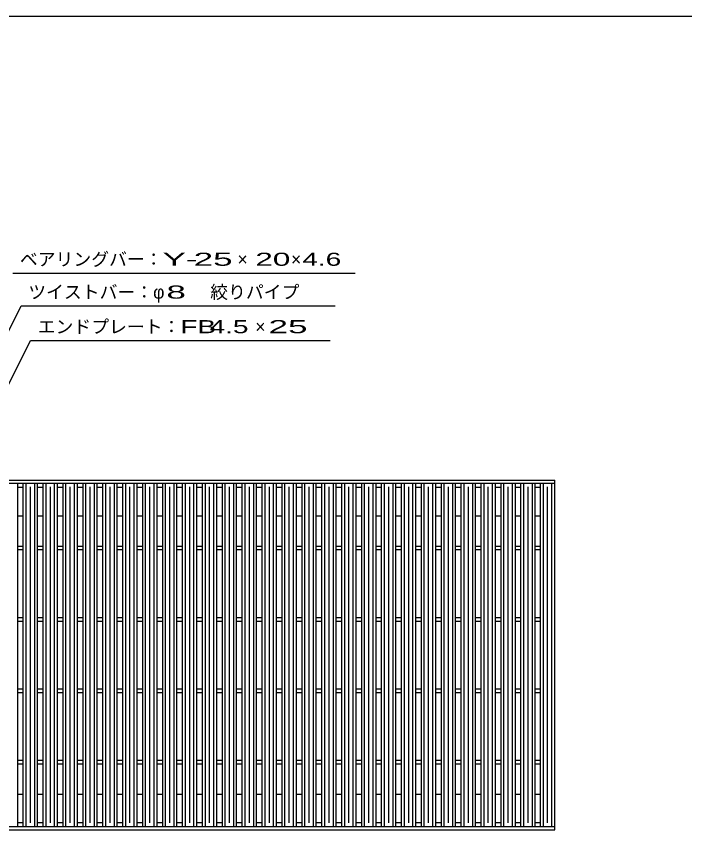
# Model space of a CAD drawing. Units: millimetres, scale not verified. Extents: x -1820 to 1736, y -1282 to 1048.
# Drawn here: x -1173 to -236, y -92 to 1048 of the extents above; entities that cross this region are included whole.
import ezdxf
from ezdxf.enums import TextEntityAlignment as Align

# ---------------------------------------------------------------- set-up
doc = ezdxf.new("R2010")
doc.units = ezdxf.units.MM
doc.header["$LTSCALE"] = 10
for name, color, linetype, lineweight in [('CADPAC_LAYER_0000', 150, 'Continuous', 25), ('CADPAC_LAYER_0016', 3, 'Continuous', 25), ('CADPAC_LAYER_0022', 2, 'Continuous', 25)]:
    doc.layers.add(name, color=color, linetype=linetype, lineweight=lineweight)
doc.styles.add('ベクトル', font='')
doc.styles.get('ベクトル').set_extended_font_data('ベクトル')

msp = doc.modelspace()

# ---------------------------------------------------------------- linework, layer by layer
at = {"layer": 'CADPAC_LAYER_0000'}
msp.add_line((-1724, 1048.5), (1736, 1048.5), dxfattribs=at)
at = {"layer": 'CADPAC_LAYER_0016'}
for p, q in [((-1414, 398.5), (-418, 398.5)), ((-1414, 394), (-418, 394)), ((-1190.8, 394), (-1170.8, 394)), ((-1170.8, -87), (-1170.8, 394)), ((-1170.8, 388.5), (-1162.9, 388.5)), ((-1162.9, -87), (-1162.9, 394)), ((-1162.9, 394), (-1142.9, 394)), ((-1158.9, -87), (-1158.9, 394)), ((-1152.9, -82), (-1152.9, 389)), ((-1146.9, -87), (-1146.9, 394)), ((-1142.9, -87), (-1142.9, 394)), ((-1142.9, 388.5), (-1135, 388.5)), ((-1135, -87), (-1135, 394)), ((-1135, 394), (-1115, 394)), ((-1131, -87), (-1131, 394)), ((-1125, -82), (-1125, 389)), ((-1119, -87), (-1119, 394)), ((-1115, -87), (-1115, 394)), ((-1115, 388.5), (-1107.1, 388.5)), ((-1107.1, -87), (-1107.1, 394)), ((-1107.1, 394), (-1087.1, 394)), ((-1103.1, -87), (-1103.1, 394)), ((-1097.1, -82), (-1097.1, 389)), ((-1091.1, -87), (-1091.1, 394)), ((-1087.1, -87), (-1087.1, 394)), ((-1087.1, 388.5), (-1079.2, 388.5)), ((-1079.2, -87), (-1079.2, 394)), ((-1079.2, 394), (-1059.2, 394)), ((-1075.2, -87), (-1075.2, 394)), ((-1069.2, -82), (-1069.2, 389)), ((-1063.2, -87), (-1063.2, 394)), ((-1059.2, -87), (-1059.2, 394)), ((-1059.2, 388.5), (-1051.3, 388.5)), ((-1051.3, -87), (-1051.3, 394)), ((-1051.3, 394), (-1031.3, 394)), ((-1047.3, -87), (-1047.3, 394)), ((-1041.3, -82), (-1041.3, 389)), ((-1035.3, -87), (-1035.3, 394)), ((-1031.3, -87), (-1031.3, 394)), ((-1031.3, 388.5), (-1023.4, 388.5)), ((-1023.4, -87), (-1023.4, 394)), ((-1023.4, 394), (-1003.4, 394)), ((-1019.4, -87), (-1019.4, 394)), ((-1013.4, -82), (-1013.4, 389)), ((-1007.4, -87), (-1007.4, 394)), ((-1003.4, -87), (-1003.4, 394)), ((-1003.4, 388.5), (-995.5, 388.5)), ((-995.5, -87), (-995.5, 394)), ((-995.5, 394), (-975.5, 394)), ((-991.5, -87), (-991.5, 394)), ((-985.5, -82), (-985.5, 389)), ((-979.5, -87), (-979.5, 394)), ((-975.5, -87), (-975.5, 394)), ((-975.5, 388.5), (-967.6, 388.5)), ((-967.6, -87), (-967.6, 394)), ((-967.6, 394), (-947.6, 394)), ((-963.6, -87), (-963.6, 394)), ((-957.6, -82), (-957.6, 389)), ((-951.6, -87), (-951.6, 394)), ((-947.6, -87), (-947.6, 394)), ((-947.6, 388.5), (-939.7, 388.5)), ((-939.7, -87), (-939.7, 394)), ((-939.7, 394), (-919.7, 394)), ((-935.7, -87), (-935.7, 394)), ((-929.7, -82), (-929.7, 389)), ((-923.7, -87), (-923.7, 394)), ((-919.7, -87), (-919.7, 394)), ((-919.7, 388.5), (-911.8, 388.5)), ((-911.8, -87), (-911.8, 394)), ((-911.8, 394), (-891.8, 394)), ((-907.8, -87), (-907.8, 394)), ((-901.8, -82), (-901.8, 389)), ((-895.8, -87), (-895.8, 394)), ((-891.8, -87), (-891.8, 394)), ((-891.8, 388.5), (-883.9, 388.5)), ((-883.9, -87), (-883.9, 394)), ((-883.9, 394), (-863.9, 394)), ((-879.9, -87), (-879.9, 394)), ((-873.9, -82), (-873.9, 389)), ((-867.9, -87), (-867.9, 394)), ((-863.9, -87), (-863.9, 394)), ((-863.9, 388.5), (-856, 388.5)), ((-856, -87), (-856, 394)), ((-856, 394), (-836, 394)), ((-852, -87), (-852, 394)), ((-846, -82), (-846, 389)), ((-840, -87), (-840, 394)), ((-836, -87), (-836, 394)), ((-836, 388.5), (-828.1, 388.5)), ((-828.1, -87), (-828.1, 394)), ((-828.1, 394), (-808.1, 394)), ((-824.1, -87), (-824.1, 394)), ((-818.1, -82), (-818.1, 389)), ((-812.1, -87), (-812.1, 394)), ((-808.1, -87), (-808.1, 394)), ((-808.1, 388.5), (-800.2, 388.5)), ((-800.2, -87), (-800.2, 394)), ((-800.2, 394), (-780.2, 394)), ((-796.2, -87), (-796.2, 394)), ((-790.2, -82), (-790.2, 389)), ((-784.2, -87), (-784.2, 394)), ((-780.2, -87), (-780.2, 394)), ((-780.2, 388.5), (-772.3, 388.5)), ((-772.3, -87), (-772.3, 394)), ((-772.3, 394), (-752.3, 394)), ((-768.3, -87), (-768.3, 394)), ((-762.3, -82), (-762.3, 389)), ((-756.3, -87), (-756.3, 394)), ((-752.3, -87), (-752.3, 394)), ((-752.3, 388.5), (-744.4, 388.5)), ((-744.4, -87), (-744.4, 394)), ((-744.4, 394), (-724.4, 394)), ((-740.4, -87), (-740.4, 394)), ((-734.4, -82), (-734.4, 389)), ((-728.4, -87), (-728.4, 394)), ((-724.4, -87), (-724.4, 394)), ((-724.4, 388.5), (-716.5, 388.5)), ((-716.5, -87), (-716.5, 394)), ((-716.5, 394), (-696.5, 394)), ((-712.5, -87), (-712.5, 394)), ((-706.5, -82), (-706.5, 389)), ((-700.5, -87), (-700.5, 394)), ((-696.5, -87), (-696.5, 394)), ((-696.5, 388.5), (-688.6, 388.5)), ((-688.6, -87), (-688.6, 394)), ((-688.6, 394), (-668.6, 394)), ((-684.6, -87), (-684.6, 394)), ((-678.6, -82), (-678.6, 389)), ((-672.6, -87), (-672.6, 394)), ((-668.6, -87), (-668.6, 394)), ((-668.6, 388.5), (-660.7, 388.5)), ((-660.7, -87), (-660.7, 394)), ((-660.7, 394), (-640.7, 394)), ((-656.7, -87), (-656.7, 394)), ((-650.7, -82), (-650.7, 389)), ((-644.7, -87), (-644.7, 394)), ((-640.7, -87), (-640.7, 394)), ((-640.7, 388.5), (-632.8, 388.5)), ((-632.8, -87), (-632.8, 394)), ((-632.8, 394), (-612.8, 394)), ((-628.8, -87), (-628.8, 394)), ((-622.8, -82), (-622.8, 389)), ((-616.8, -87), (-616.8, 394)), ((-612.8, -87), (-612.8, 394)), ((-612.8, 388.5), (-604.9, 388.5)), ((-604.9, -87), (-604.9, 394)), ((-604.9, 394), (-584.9, 394)), ((-600.9, -87), (-600.9, 394)), ((-594.9, -82), (-594.9, 389)), ((-588.9, -87), (-588.9, 394)), ((-584.9, -87), (-584.9, 394)), ((-584.9, 388.5), (-577, 388.5)), ((-577, -87), (-577, 394)), ((-577, 394), (-557, 394)), ((-573, -87), (-573, 394)), ((-567, -82), (-567, 389)), ((-561, -87), (-561, 394)), ((-557, -87), (-557, 394)), ((-557, 388.5), (-549.1, 388.5)), ((-549.1, -87), (-549.1, 394)), ((-549.1, 394), (-529.1, 394)), ((-545.1, -87), (-545.1, 394)), ((-539.1, -82), (-539.1, 389)), ((-533.1, -87), (-533.1, 394)), ((-529.1, -87), (-529.1, 394)), ((-529.1, 388.5), (-521.2, 388.5)), ((-521.2, -87), (-521.2, 394)), ((-521.2, 394), (-501.2, 394)), ((-517.2, -87), (-517.2, 394)), ((-511.2, -82), (-511.2, 389)), ((-505.2, -87), (-505.2, 394)), ((-501.2, -87), (-501.2, 394)), ((-501.2, 388.5), (-493.3, 388.5)), ((-493.3, -87), (-493.3, 394)), ((-493.3, 394), (-473.3, 394)), ((-489.3, -87), (-489.3, 394)), ((-483.3, -82), (-483.3, 389)), ((-477.3, -87), (-477.3, 394)), ((-473.3, -87), (-473.3, 394)), ((-473.3, 388.5), (-465.4, 388.5)), ((-465.4, -87), (-465.4, 394)), ((-465.4, 394), (-445.4, 394)), ((-461.4, -87), (-461.4, 394)), ((-455.4, -82), (-455.4, 389)), ((-449.4, -87), (-449.4, 394)), ((-445.4, -87), (-445.4, 394)), ((-445.4, 388.5), (-437.5, 388.5)), ((-438, -87), (-438, 394)), ((-438, 394), (-418, 394)), ((-434, -87), (-434, 394)), ((-428, -82), (-428, 389)), ((-422, -87), (-422, 394)), ((-418, 394), (-418, 398.5)), ((-418, -87), (-418, 394)), ((-1170.8, 348.5), (-1162.9, 348.5)), ((-1142.9, 348.5), (-1135, 348.5)), ((-1115, 348.5), (-1107.1, 348.5)), ((-1087.1, 348.5), (-1079.2, 348.5)), ((-1059.2, 348.5), (-1051.3, 348.5)), ((-1031.3, 348.5), (-1023.4, 348.5)), ((-1003.4, 348.5), (-995.5, 348.5)), ((-975.5, 348.5), (-967.6, 348.5)), ((-947.6, 348.5), (-939.7, 348.5)), ((-919.7, 348.5), (-911.8, 348.5)), ((-891.8, 348.5), (-883.9, 348.5)), ((-863.9, 348.5), (-856, 348.5)), ((-836, 348.5), (-828.1, 348.5)), ((-808.1, 348.5), (-800.2, 348.5)), ((-780.2, 348.5), (-772.3, 348.5)), ((-752.3, 348.5), (-744.4, 348.5)), ((-724.4, 348.5), (-716.5, 348.5)), ((-696.5, 348.5), (-688.6, 348.5)), ((-668.6, 348.5), (-660.7, 348.5)), ((-640.7, 348.5), (-632.8, 348.5)), ((-612.8, 348.5), (-604.9, 348.5)), ((-584.9, 348.5), (-577, 348.5)), ((-557, 348.5), (-549.1, 348.5)), ((-529.1, 348.5), (-521.2, 348.5)), ((-501.2, 348.5), (-493.3, 348.5)), ((-473.3, 348.5), (-465.4, 348.5)), ((-445.4, 348.5), (-437.5, 348.5)), ((-1170.8, 306), (-1162.9, 306)), ((-1170.8, 301), (-1162.9, 301)), ((-1142.9, 306), (-1135, 306)), ((-1142.9, 301), (-1135, 301)), ((-1115, 306), (-1107.1, 306)), ((-1115, 301), (-1107.1, 301)), ((-1087.1, 306), (-1079.2, 306)), ((-1087.1, 301), (-1079.2, 301)), ((-1059.2, 306), (-1051.3, 306)), ((-1059.2, 301), (-1051.3, 301)), ((-1031.3, 306), (-1023.4, 306)), ((-1031.3, 301), (-1023.4, 301)), ((-1003.4, 306), (-995.5, 306)), ((-1003.4, 301), (-995.5, 301)), ((-975.5, 306), (-967.6, 306)), ((-975.5, 301), (-967.6, 301)), ((-947.6, 306), (-939.7, 306)), ((-947.6, 301), (-939.7, 301)), ((-919.7, 306), (-911.8, 306)), ((-919.7, 301), (-911.8, 301)), ((-891.8, 306), (-883.9, 306)), ((-891.8, 301), (-883.9, 301)), ((-863.9, 306), (-856, 306)), ((-863.9, 301), (-856, 301)), ((-836, 306), (-828.1, 306)), ((-836, 301), (-828.1, 301)), ((-808.1, 306), (-800.2, 306)), ((-808.1, 301), (-800.2, 301)), ((-780.2, 306), (-772.3, 306)), ((-780.2, 301), (-772.3, 301)), ((-752.3, 306), (-744.4, 306)), ((-752.3, 301), (-744.4, 301)), ((-724.4, 306), (-716.5, 306)), ((-724.4, 301), (-716.5, 301)), ((-696.5, 306), (-688.6, 306)), ((-696.5, 301), (-688.6, 301)), ((-668.6, 306), (-660.7, 306)), ((-668.6, 301), (-660.7, 301)), ((-640.7, 306), (-632.8, 306)), ((-640.7, 301), (-632.8, 301)), ((-612.8, 306), (-604.9, 306)), ((-612.8, 301), (-604.9, 301)), ((-584.9, 306), (-577, 306)), ((-584.9, 301), (-577, 301)), ((-557, 306), (-549.1, 306)), ((-557, 301), (-549.1, 301)), ((-529.1, 306), (-521.2, 306)), ((-529.1, 301), (-521.2, 301)), ((-501.2, 306), (-493.3, 306)), ((-501.2, 301), (-493.3, 301)), ((-473.3, 306), (-465.4, 306)), ((-473.3, 301), (-465.4, 301)), ((-445.4, 306), (-437.5, 306)), ((-445.4, 301), (-437.5, 301)), ((-1170.8, 206), (-1162.9, 206)), ((-1142.9, 206), (-1135, 206)), ((-1115, 206), (-1107.1, 206)), ((-1087.1, 206), (-1079.2, 206)), ((-1059.2, 206), (-1051.3, 206)), ((-1031.3, 206), (-1023.4, 206)), ((-1003.4, 206), (-995.5, 206)), ((-975.5, 206), (-967.6, 206)), ((-947.6, 206), (-939.7, 206)), ((-919.7, 206), (-911.8, 206)), ((-891.8, 206), (-883.9, 206)), ((-863.9, 206), (-856, 206)), ((-836, 206), (-828.1, 206)), ((-808.1, 206), (-800.2, 206)), ((-780.2, 206), (-772.3, 206)), ((-752.3, 206), (-744.4, 206)), ((-724.4, 206), (-716.5, 206)), ((-696.5, 206), (-688.6, 206)), ((-668.6, 206), (-660.7, 206)), ((-640.7, 206), (-632.8, 206)), ((-612.8, 206), (-604.9, 206)), ((-584.9, 206), (-577, 206)), ((-557, 206), (-549.1, 206)), ((-529.1, 206), (-521.2, 206)), ((-501.2, 206), (-493.3, 206)), ((-473.3, 206), (-465.4, 206)), ((-445.4, 206), (-437.5, 206)), ((-1170.8, 201), (-1162.9, 201)), ((-1142.9, 201), (-1135, 201)), ((-1115, 201), (-1107.1, 201)), ((-1087.1, 201), (-1079.2, 201)), ((-1059.2, 201), (-1051.3, 201)), ((-1031.3, 201), (-1023.4, 201)), ((-1003.4, 201), (-995.5, 201)), ((-975.5, 201), (-967.6, 201)), ((-947.6, 201), (-939.7, 201)), ((-919.7, 201), (-911.8, 201)), ((-891.8, 201), (-883.9, 201)), ((-863.9, 201), (-856, 201)), ((-836, 201), (-828.1, 201)), ((-808.1, 201), (-800.2, 201)), ((-780.2, 201), (-772.3, 201)), ((-752.3, 201), (-744.4, 201)), ((-724.4, 201), (-716.5, 201)), ((-696.5, 201), (-688.6, 201)), ((-668.6, 201), (-660.7, 201)), ((-640.7, 201), (-632.8, 201)), ((-612.8, 201), (-604.9, 201)), ((-584.9, 201), (-577, 201)), ((-557, 201), (-549.1, 201)), ((-529.1, 201), (-521.2, 201)), ((-501.2, 201), (-493.3, 201)), ((-473.3, 201), (-465.4, 201)), ((-445.4, 201), (-437.5, 201)), ((-1170.8, 106), (-1162.9, 106)), ((-1142.9, 106), (-1135, 106)), ((-1115, 106), (-1107.1, 106)), ((-1087.1, 106), (-1079.2, 106)), ((-1059.2, 106), (-1051.3, 106)), ((-1031.3, 106), (-1023.4, 106)), ((-1003.4, 106), (-995.5, 106)), ((-975.5, 106), (-967.6, 106)), ((-947.6, 106), (-939.7, 106)), ((-919.7, 106), (-911.8, 106)), ((-891.8, 106), (-883.9, 106)), ((-863.9, 106), (-856, 106)), ((-836, 106), (-828.1, 106)), ((-808.1, 106), (-800.2, 106)), ((-780.2, 106), (-772.3, 106)), ((-752.3, 106), (-744.4, 106)), ((-724.4, 106), (-716.5, 106)), ((-696.5, 106), (-688.6, 106)), ((-668.6, 106), (-660.7, 106)), ((-640.7, 106), (-632.8, 106)), ((-612.8, 106), (-604.9, 106)), ((-584.9, 106), (-577, 106)), ((-557, 106), (-549.1, 106)), ((-529.1, 106), (-521.2, 106)), ((-501.2, 106), (-493.3, 106)), ((-473.3, 106), (-465.4, 106)), ((-445.4, 106), (-437.5, 106)), ((-1170.8, 101), (-1162.9, 101)), ((-1142.9, 101), (-1135, 101)), ((-1115, 101), (-1107.1, 101)), ((-1087.1, 101), (-1079.2, 101)), ((-1059.2, 101), (-1051.3, 101)), ((-1031.3, 101), (-1023.4, 101)), ((-1003.4, 101), (-995.5, 101)), ((-975.5, 101), (-967.6, 101)), ((-947.6, 101), (-939.7, 101)), ((-919.7, 101), (-911.8, 101)), ((-891.8, 101), (-883.9, 101)), ((-863.9, 101), (-856, 101)), ((-836, 101), (-828.1, 101)), ((-808.1, 101), (-800.2, 101)), ((-780.2, 101), (-772.3, 101)), ((-752.3, 101), (-744.4, 101)), ((-724.4, 101), (-716.5, 101)), ((-696.5, 101), (-688.6, 101)), ((-668.6, 101), (-660.7, 101)), ((-640.7, 101), (-632.8, 101)), ((-612.8, 101), (-604.9, 101)), ((-584.9, 101), (-577, 101)), ((-557, 101), (-549.1, 101)), ((-529.1, 101), (-521.2, 101)), ((-501.2, 101), (-493.3, 101)), ((-473.3, 101), (-465.4, 101)), ((-445.4, 101), (-437.5, 101)), ((-1170.8, 6), (-1162.9, 6)), ((-1170.8, 1), (-1162.9, 1)), ((-1142.9, 6), (-1135, 6)), ((-1142.9, 1), (-1135, 1)), ((-1115, 6), (-1107.1, 6)), ((-1115, 1), (-1107.1, 1)), ((-1087.1, 6), (-1079.2, 6)), ((-1087.1, 1), (-1079.2, 1)), ((-1059.2, 6), (-1051.3, 6)), ((-1059.2, 1), (-1051.3, 1)), ((-1031.3, 6), (-1023.4, 6)), ((-1031.3, 1), (-1023.4, 1)), ((-1003.4, 6), (-995.5, 6)), ((-1003.4, 1), (-995.5, 1)), ((-975.5, 6), (-967.6, 6)), ((-975.5, 1), (-967.6, 1)), ((-947.6, 6), (-939.7, 6)), ((-947.6, 1), (-939.7, 1)), ((-919.7, 6), (-911.8, 6)), ((-919.7, 1), (-911.8, 1)), ((-891.8, 6), (-883.9, 6)), ((-891.8, 1), (-883.9, 1)), ((-863.9, 6), (-856, 6)), ((-863.9, 1), (-856, 1)), ((-836, 6), (-828.1, 6)), ((-836, 1), (-828.1, 1)), ((-808.1, 6), (-800.2, 6)), ((-808.1, 1), (-800.2, 1)), ((-780.2, 6), (-772.3, 6)), ((-780.2, 1), (-772.3, 1)), ((-752.3, 6), (-744.4, 6)), ((-752.3, 1), (-744.4, 1)), ((-724.4, 6), (-716.5, 6)), ((-724.4, 1), (-716.5, 1)), ((-696.5, 6), (-688.6, 6)), ((-696.5, 1), (-688.6, 1)), ((-668.6, 6), (-660.7, 6)), ((-668.6, 1), (-660.7, 1)), ((-640.7, 6), (-632.8, 6)), ((-640.7, 1), (-632.8, 1)), ((-612.8, 6), (-604.9, 6)), ((-612.8, 1), (-604.9, 1)), ((-584.9, 6), (-577, 6)), ((-584.9, 1), (-577, 1)), ((-557, 6), (-549.1, 6)), ((-557, 1), (-549.1, 1)), ((-529.1, 6), (-521.2, 6)), ((-529.1, 1), (-521.2, 1)), ((-501.2, 6), (-493.3, 6)), ((-501.2, 1), (-493.3, 1)), ((-473.3, 6), (-465.4, 6)), ((-473.3, 1), (-465.4, 1)), ((-445.4, 6), (-437.5, 6)), ((-445.4, 1), (-437.5, 1)), ((-1170.8, -41.5), (-1162.9, -41.5)), ((-1142.9, -41.5), (-1135, -41.5)), ((-1115, -41.5), (-1107.1, -41.5)), ((-1087.1, -41.5), (-1079.2, -41.5)), ((-1059.2, -41.5), (-1051.3, -41.5)), ((-1031.3, -41.5), (-1023.4, -41.5)), ((-1003.4, -41.5), (-995.5, -41.5)), ((-975.5, -41.5), (-967.6, -41.5)), ((-947.6, -41.5), (-939.7, -41.5)), ((-919.7, -41.5), (-911.8, -41.5)), ((-891.8, -41.5), (-883.9, -41.5)), ((-863.9, -41.5), (-856, -41.5)), ((-836, -41.5), (-828.1, -41.5)), ((-808.1, -41.5), (-800.2, -41.5)), ((-780.2, -41.5), (-772.3, -41.5)), ((-752.3, -41.5), (-744.4, -41.5)), ((-724.4, -41.5), (-716.5, -41.5)), ((-696.5, -41.5), (-688.6, -41.5)), ((-668.6, -41.5), (-660.7, -41.5)), ((-640.7, -41.5), (-632.8, -41.5)), ((-612.8, -41.5), (-604.9, -41.5)), ((-584.9, -41.5), (-577, -41.5)), ((-557, -41.5), (-549.1, -41.5)), ((-529.1, -41.5), (-521.2, -41.5)), ((-501.2, -41.5), (-493.3, -41.5)), ((-473.3, -41.5), (-465.4, -41.5)), ((-445.4, -41.5), (-437.5, -41.5)), ((-1414, -87), (-418, -87)), ((-1190.8, -87), (-1170.8, -87)), ((-1170.8, -81.5), (-1162.9, -81.5)), ((-1162.9, -87), (-1142.9, -87)), ((-1142.9, -81.5), (-1135, -81.5)), ((-1135, -87), (-1115, -87)), ((-1115, -81.5), (-1107.1, -81.5)), ((-1107.1, -87), (-1087.1, -87)), ((-1087.1, -81.5), (-1079.2, -81.5)), ((-1079.2, -87), (-1059.2, -87)), ((-1059.2, -81.5), (-1051.3, -81.5)), ((-1051.3, -87), (-1031.3, -87)), ((-1031.3, -81.5), (-1023.4, -81.5)), ((-1023.4, -87), (-1003.4, -87)), ((-1003.4, -81.5), (-995.5, -81.5)), ((-995.5, -87), (-975.5, -87)), ((-975.5, -81.5), (-967.6, -81.5)), ((-967.6, -87), (-947.6, -87)), ((-947.6, -81.5), (-939.7, -81.5)), ((-939.7, -87), (-919.7, -87)), ((-919.7, -81.5), (-911.8, -81.5)), ((-911.8, -87), (-891.8, -87)), ((-891.8, -81.5), (-883.9, -81.5)), ((-883.9, -87), (-863.9, -87)), ((-863.9, -81.5), (-856, -81.5)), ((-856, -87), (-836, -87)), ((-836, -81.5), (-828.1, -81.5)), ((-828.1, -87), (-808.1, -87)), ((-808.1, -81.5), (-800.2, -81.5)), ((-800.2, -87), (-780.2, -87)), ((-780.2, -81.5), (-772.3, -81.5)), ((-772.3, -87), (-752.3, -87)), ((-752.3, -81.5), (-744.4, -81.5)), ((-744.4, -87), (-724.4, -87)), ((-724.4, -81.5), (-716.5, -81.5)), ((-716.5, -87), (-696.5, -87)), ((-696.5, -81.5), (-688.6, -81.5)), ((-688.6, -87), (-668.6, -87)), ((-668.6, -81.5), (-660.7, -81.5)), ((-660.7, -87), (-640.7, -87)), ((-640.7, -81.5), (-632.8, -81.5)), ((-632.8, -87), (-612.8, -87)), ((-612.8, -81.5), (-604.9, -81.5)), ((-604.9, -87), (-584.9, -87)), ((-584.9, -81.5), (-577, -81.5)), ((-577, -87), (-557, -87)), ((-557, -81.5), (-549.1, -81.5)), ((-549.1, -87), (-529.1, -87)), ((-529.1, -81.5), (-521.2, -81.5)), ((-521.2, -87), (-501.2, -87)), ((-501.2, -81.5), (-493.3, -81.5)), ((-493.3, -87), (-473.3, -87)), ((-473.3, -81.5), (-465.4, -81.5)), ((-465.4, -87), (-445.4, -87)), ((-445.4, -81.5), (-437.5, -81.5)), ((-438, -87), (-418, -87)), ((-418, -91.5), (-418, -87)), ((-1414, -91.5), (-418, -91.5))]:
    msp.add_line(p, q, dxfattribs=at)
at = {"layer": 'CADPAC_LAYER_0022', "color": 4}
for p, q in [((-1177.75, 688.5), (-697.75, 688.5)), ((-1334.25, 306), (-1166, 642.5)), ((-1166, 642.5), (-726, 642.5)), ((-1250.55, 398.5), (-1152.8, 594)), ((-1152.8, 594), (-732.8, 594))]:
    msp.add_line(p, q, dxfattribs=at)

# ---------------------------------------------------------------- texts
at = {"layer": 'CADPAC_LAYER_0022', "style": 'ベクトル'}
for s, p in [('ベアリングバー：', (-1167.75, 708)), ('×', (-862.75, 708)), ('×', (-787.75, 708)), ('ツイストバー：', (-1156, 662)), ('絞りパイプ', (-901, 662)), ('φ', (-981, 662)), ('エンドプレート：', (-1142.8, 613.5)), ('×', (-837.8, 613.5))]:
    msp.add_text(s, height=18.33, dxfattribs=at).set_placement(p, align=Align.MIDDLE_LEFT)
for s, width, p in [('Y-', 2, (-967.75, 708)), (' 25 ', 2, (-937.75, 708)), ('20', 1.8, (-837.75, 708)), (' 4.6 ', 1.6, (-782.75, 708)), (' 8 ', 2, (-976, 662)), ('FB', 1.6, (-942.8, 613.5)), (' 4.5 ', 1.6, (-912.8, 613.5)), (' 25 ', 2, (-832.8, 613.5))]:
    msp.add_text(s, height=18.33, dxfattribs=dict(at, width=width)).set_placement(p, align=Align.MIDDLE_LEFT)

doc.saveas('drawing.dxf')
